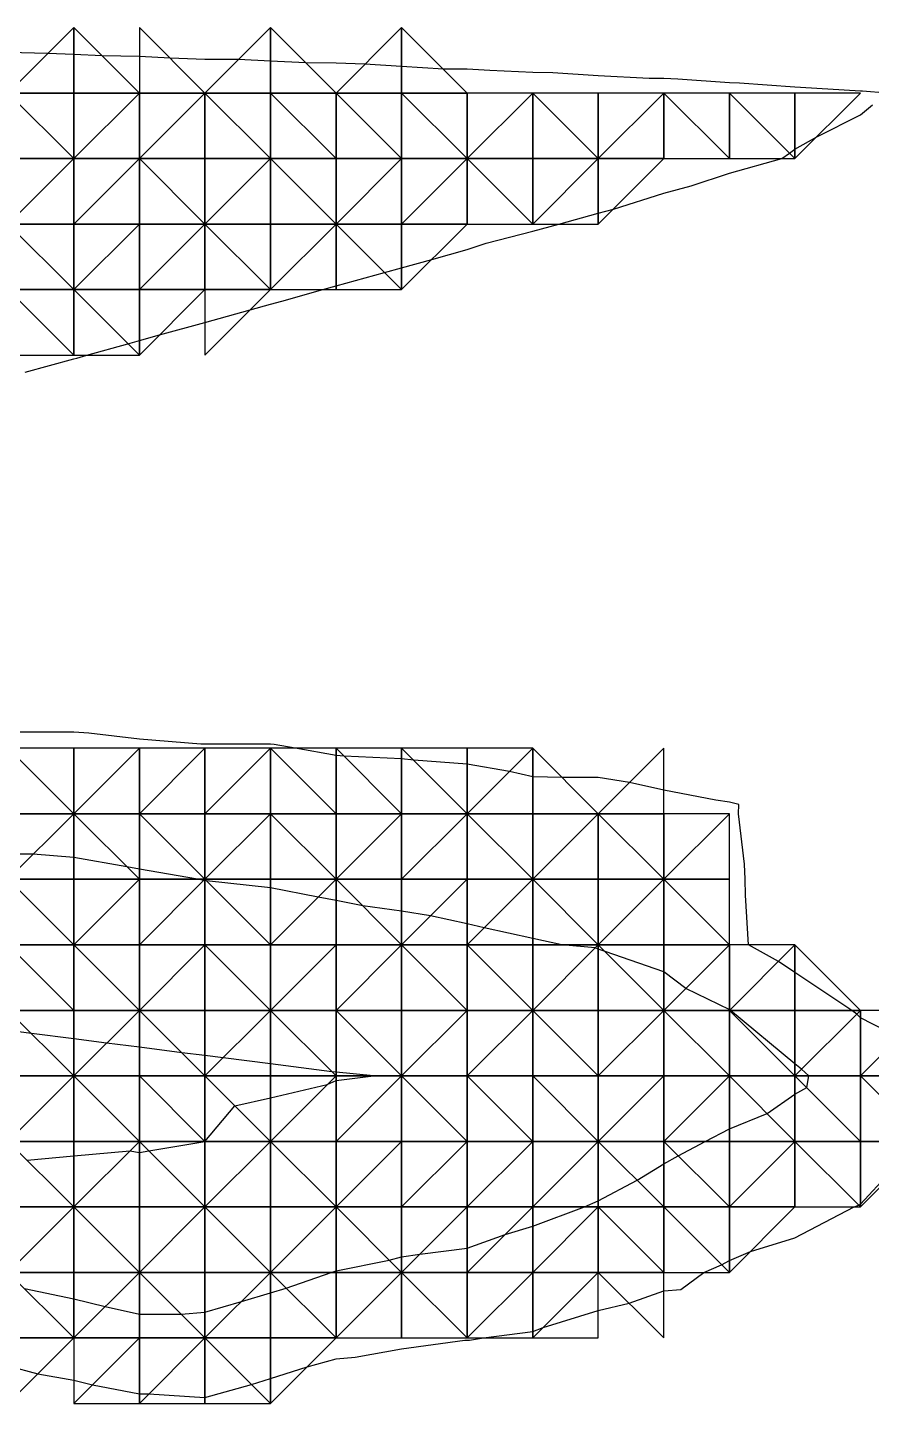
# Model space of a CAD drawing. Header units: metres. Extents: x 4732344 to 4732577, y 2266116 to 2266284.
# Drawn here: x 4732563.43 to 4732569.86, y 2266266.23 to 2266276.73 of the extents above; entities that cross this region are included whole.
import ezdxf

# ---------------------------------------------------------------- set-up
doc = ezdxf.new("R2010")
doc.units = ezdxf.units.M
doc.layers.add('TIN', color=5, linetype='Continuous')

msp = doc.modelspace()

# ---------------------------------------------------------------- linework, layer by layer
at = {"layer": 'lleno', "color": 3}
for points in [[(4732569.979, 2266276.235, 1328.456), (4732569.794, 2266276.25, 1328.458), (4732569.779, 2266276.25, 1328.458), (4732569.322, 2266276.278, 1328.462), (4732569.279, 2266276.28, 1328.462), (4732568.855, 2266276.311, 1328.466), (4732568.779, 2266276.314, 1328.467), (4732568.386, 2266276.342, 1328.47), (4732568.279, 2266276.345, 1328.471), (4732568.168, 2266276.346, 1328.472), (4732567.779, 2266276.367, 1328.475), (4732567.433, 2266276.389, 1328.478), (4732567.279, 2266276.391, 1328.48), (4732566.952, 2266276.408, 1328.483), (4732566.779, 2266276.416, 1328.484), (4732566.598, 2266276.416, 1328.486), (4732566.279, 2266276.438, 1328.489), (4732565.999, 2266276.455, 1328.491), (4732565.779, 2266276.462, 1328.492), (4732565.549, 2266276.465, 1328.493), (4732565.279, 2266276.477, 1328.496), (4732565.034, 2266276.49, 1328.498), (4732564.779, 2266276.49, 1328.5), (4732564.513, 2266276.501, 1328.503), (4732564.279, 2266276.513, 1328.504), (4732563.995, 2266276.519, 1328.507), (4732563.779, 2266276.528, 1328.509), (4732563.582, 2266276.538, 1328.511), (4732563.279, 2266276.544, 1328.514)], [(4732563.409, 2266274.105, 1328.45), (4732563.779, 2266274.207, 1328.45), (4732563.801, 2266274.213, 1328.45), (4732563.879, 2266274.235, 1328.45), (4732564.192, 2266274.322, 1328.45), (4732564.279, 2266274.346, 1328.45), (4732564.433, 2266274.389, 1328.45), (4732564.779, 2266274.485, 1328.45), (4732565.125, 2266274.581, 1328.45), (4732565.279, 2266274.624, 1328.45), (4732565.366, 2266274.648, 1328.45), (4732565.679, 2266274.735, 1328.45), (4732565.779, 2266274.763, 1328.45), (4732566.149, 2266274.865, 1328.45), (4732566.279, 2266274.902, 1328.45), (4732566.51, 2266274.966, 1328.45), (4732566.779, 2266275.041, 1328.45), (4732566.925, 2266275.089, 1328.45), (4732567.279, 2266275.182, 1328.45), (4732567.479, 2266275.235, 1328.45), (4732567.779, 2266275.318, 1328.45), (4732567.894, 2266275.35, 1328.45), (4732568.279, 2266275.472, 1328.45), (4732568.487, 2266275.527, 1328.45), (4732568.779, 2266275.624, 1328.451), (4732569.179, 2266275.735, 1328.451), (4732569.237, 2266275.777, 1328.452), (4732569.279, 2266275.806, 1328.452), (4732569.446, 2266275.902, 1328.454), (4732569.779, 2266276.068, 1328.457), (4732569.87, 2266276.144, 1328.458)], [(4732569.75, 2266269.206, 1328.663), (4732569.714, 2266269.235, 1328.662), (4732569.279, 2266269.525, 1328.646), (4732569.153, 2266269.609, 1328.639), (4732568.925, 2266269.735, 1328.632), (4732568.901, 2266270.113, 1328.603), (4732568.899, 2266270.235, 1328.593), (4732568.894, 2266270.35, 1328.584), (4732568.849, 2266270.735, 1328.555), (4732568.85, 2266270.806, 1328.549), (4732568.779, 2266270.823, 1328.549), (4732568.676, 2266270.838, 1328.55), (4732568.279, 2266270.916, 1328.551), (4732568.018, 2266270.974, 1328.551), (4732567.779, 2266271.011, 1328.552), (4732567.503, 2266271.011, 1328.557), (4732567.279, 2266271.017, 1328.56), (4732567.102, 2266271.058, 1328.558), (4732566.779, 2266271.113, 1328.557), (4732566.371, 2266271.143, 1328.558), (4732566.279, 2266271.154, 1328.558), (4732565.84, 2266271.174, 1328.561), (4732565.779, 2266271.179, 1328.561), (4732565.467, 2266271.235, 1328.562), (4732565.307, 2266271.263, 1328.563), (4732565.279, 2266271.266, 1328.563), (4732565.248, 2266271.266, 1328.564), (4732564.779, 2266271.266, 1328.572), (4732564.747, 2266271.267, 1328.573), (4732564.279, 2266271.304, 1328.577), (4732563.893, 2266271.349, 1328.577), (4732563.779, 2266271.358, 1328.578), (4732563.656, 2266271.358, 1328.579), (4732563.279, 2266271.358, 1328.583)], [(4732569.329, 2266268.785, 1328.795), (4732569.279, 2266268.827, 1328.795), (4732568.788, 2266269.235, 1328.774), (4732568.783, 2266269.239, 1328.774), (4732568.779, 2266269.241, 1328.774), (4732568.446, 2266269.402, 1328.767), (4732568.279, 2266269.53, 1328.76), (4732567.831, 2266269.683, 1328.756), (4732567.779, 2266269.703, 1328.756), (4732567.756, 2266269.712, 1328.755), (4732567.501, 2266269.735, 1328.758), (4732567.279, 2266269.784, 1328.758), (4732566.909, 2266269.865, 1328.759), (4732566.779, 2266269.894, 1328.759), (4732566.499, 2266269.955, 1328.758), (4732566.279, 2266269.991, 1328.757), (4732565.982, 2266270.032, 1328.757), (4732565.779, 2266270.072, 1328.756), (4732565.643, 2266270.099, 1328.756), (4732565.279, 2266270.17, 1328.757), (4732564.791, 2266270.223, 1328.761), (4732564.779, 2266270.225, 1328.761), (4732564.771, 2266270.227, 1328.761), (4732564.723, 2266270.235, 1328.761), (4732564.279, 2266270.313, 1328.762), (4732564.184, 2266270.33, 1328.763), (4732563.779, 2266270.402, 1328.764), (4732563.47, 2266270.426, 1328.765), (4732563.279, 2266270.426, 1328.767)], [(4732570.071, 2266269.027, 1328.67), (4732569.779, 2266269.179, 1328.665), (4732569.75, 2266269.206, 1328.663)], [(4732565.779, 2266268.763, 1329.055), (4732565.747, 2266268.767, 1329.056), (4732565.279, 2266268.827, 1329.066), (4732564.917, 2266268.872, 1329.074), (4732564.779, 2266268.89, 1329.075), (4732564.602, 2266268.912, 1329.076), (4732564.279, 2266268.953, 1329.078), (4732564.029, 2266268.985, 1329.08), (4732563.779, 2266269.017, 1329.082), (4732563.456, 2266269.058, 1329.085), (4732563.279, 2266269.08, 1329.086)], [(4732563.402, 2266267.112, 1328.85), (4732563.779, 2266267.034, 1328.841), (4732564.019, 2266266.975, 1328.834), (4732564.279, 2266266.916, 1328.826), (4732564.598, 2266266.916, 1328.819), (4732564.779, 2266266.932, 1328.815), (4732565.057, 2266267.013, 1328.812), (4732565.279, 2266267.079, 1328.809), (4732565.398, 2266267.116, 1328.808), (4732565.741, 2266267.235, 1328.804), (4732565.779, 2266267.248, 1328.804), (4732566.185, 2266267.329, 1328.808), (4732566.279, 2266267.355, 1328.81), (4732566.418, 2266267.374, 1328.812), (4732566.779, 2266267.421, 1328.817), (4732567.068, 2266267.524, 1328.824), (4732567.279, 2266267.587, 1328.827), (4732567.675, 2266267.735, 1328.82), (4732567.779, 2266267.782, 1328.818), (4732568.075, 2266267.939, 1328.814), (4732568.279, 2266268.065, 1328.81), (4732568.389, 2266268.125, 1328.808), (4732568.594, 2266268.235, 1328.805), (4732568.779, 2266268.331, 1328.802), (4732569.067, 2266268.447, 1328.797), (4732569.279, 2266268.595, 1328.797), (4732569.369, 2266268.645, 1328.796), (4732569.386, 2266268.735, 1328.795), (4732569.329, 2266268.785, 1328.795)], [(4732563.423, 2266268.091, 1329.078), (4732563.779, 2266268.124, 1329.073), (4732564.207, 2266268.163, 1329.066), (4732564.279, 2266268.149, 1329.065), (4732564.352, 2266268.162, 1329.064), (4732564.779, 2266268.235, 1329.058), (4732565.008, 2266268.506, 1329.062), (4732565.279, 2266268.568, 1329.059), (4732565.712, 2266268.668, 1329.054), (4732565.779, 2266268.7, 1329.053), (4732566.065, 2266268.735, 1329.053), (4732565.779, 2266268.763, 1329.055)], [(4732563.279, 2266266.523, 1328.734), (4732563.505, 2266266.461, 1328.728), (4732563.779, 2266266.412, 1328.72), (4732563.922, 2266266.378, 1328.715), (4732564.279, 2266266.308, 1328.705), (4732564.352, 2266266.308, 1328.703), (4732564.779, 2266266.28, 1328.693), (4732565.133, 2266266.381, 1328.689), (4732565.279, 2266266.426, 1328.687), (4732565.558, 2266266.514, 1328.684), (4732565.779, 2266266.575, 1328.681), (4732565.926, 2266266.588, 1328.68), (4732566.279, 2266266.652, 1328.686), (4732566.761, 2266266.717, 1328.693), (4732566.779, 2266266.717, 1328.693), (4732566.796, 2266266.718, 1328.694), (4732566.904, 2266266.735, 1328.695), (4732567.279, 2266266.784, 1328.701), (4732567.358, 2266266.814, 1328.703), (4732567.779, 2266266.944, 1328.711), (4732568.014, 2266267, 1328.711), (4732568.279, 2266267.095, 1328.707), (4732568.409, 2266267.105, 1328.705), (4732568.583, 2266267.235, 1328.702), (4732568.72, 2266267.294, 1328.7), (4732568.779, 2266267.327, 1328.699), (4732568.94, 2266267.396, 1328.696), (4732569.279, 2266267.498, 1328.693), (4732569.731, 2266267.735, 1328.693), (4732569.765, 2266267.749, 1328.693), (4732569.779, 2266267.756, 1328.693), (4732570.22, 2266268.235, 1328.686)]]:
    msp.add_polyline3d(points, dxfattribs=at)
at = {"layer": 'TIN', "color": 5}
for points in [[(4732563.279, 2266276.235, 0.163), (4732563.779, 2266276.235, 0.158), (4732563.779, 2266276.735, 0.059)], [(4732563.779, 2266276.735, 0.059), (4732563.779, 2266276.235, 0.158), (4732564.279, 2266276.235, 0.154)], [(4732564.279, 2266276.735, 0.057), (4732564.279, 2266276.235, 0.154), (4732564.779, 2266276.235, 0.149)], [(4732565.279, 2266276.235, 0.144), (4732565.279, 2266276.735, 0.053), (4732564.779, 2266276.235, 0.149)], [(4732565.279, 2266276.735, 0.053), (4732565.279, 2266276.235, 0.144), (4732565.779, 2266276.235, 0.14)], [(4732565.779, 2266276.235, 0.14), (4732566.279, 2266276.235, 0.135), (4732566.279, 2266276.735, 0.049)], [(4732566.279, 2266276.235, 0.135), (4732566.779, 2266276.235, 0.129), (4732566.279, 2266276.735, 0.049)], [(4732563.779, 2266275.735, 0.156), (4732563.779, 2266276.235, 0.158), (4732563.279, 2266276.235, 0.163)], [(4732563.279, 2266276.235, 0.163), (4732563.279, 2266275.735, 0.161), (4732563.779, 2266275.735, 0.156)], [(4732563.779, 2266275.735, 0.156), (4732564.279, 2266275.735, 0.151), (4732564.279, 2266276.235, 0.154)], [(4732564.279, 2266276.235, 0.154), (4732563.779, 2266276.235, 0.158), (4732563.779, 2266275.735, 0.156)], [(4732564.779, 2266276.235, 0.149), (4732564.279, 2266275.735, 0.151), (4732564.779, 2266275.735, 0.145)], [(4732564.779, 2266276.235, 0.149), (4732564.279, 2266276.235, 0.154), (4732564.279, 2266275.735, 0.151)], [(4732565.279, 2266275.735, 0.14), (4732565.279, 2266276.235, 0.144), (4732564.779, 2266276.235, 0.149)], [(4732564.779, 2266275.735, 0.145), (4732565.279, 2266275.735, 0.14), (4732564.779, 2266276.235, 0.149)], [(4732565.279, 2266276.235, 0.144), (4732565.279, 2266275.735, 0.14), (4732565.779, 2266275.735, 0.135)], [(4732565.779, 2266275.735, 0.135), (4732565.779, 2266276.235, 0.14), (4732565.279, 2266276.235, 0.144)], [(4732566.279, 2266275.735, 0.13), (4732565.779, 2266276.235, 0.14), (4732565.779, 2266275.735, 0.135)], [(4732566.279, 2266275.735, 0.13), (4732566.279, 2266276.235, 0.135), (4732565.779, 2266276.235, 0.14)], [(4732566.279, 2266276.235, 0.135), (4732566.279, 2266275.735, 0.13), (4732566.779, 2266275.735, 0.125)], [(4732566.779, 2266275.735, 0.125), (4732566.779, 2266276.235, 0.129), (4732566.279, 2266276.235, 0.135)], [(4732567.279, 2266275.735, 0.12), (4732567.279, 2266276.235, 0.125), (4732566.779, 2266275.735, 0.125)], [(4732567.279, 2266276.235, 0.125), (4732566.779, 2266276.235, 0.129), (4732566.779, 2266275.735, 0.125)], [(4732567.279, 2266275.735, 0.12), (4732567.779, 2266275.735, 0.115), (4732567.279, 2266276.235, 0.125)], [(4732567.279, 2266276.235, 0.125), (4732567.779, 2266275.735, 0.115), (4732567.779, 2266276.235, 0.12)], [(4732567.779, 2266276.235, 0.12), (4732567.779, 2266275.735, 0.115), (4732568.279, 2266276.235, 0.116)], [(4732567.779, 2266275.735, 0.115), (4732568.279, 2266275.735, 0.11), (4732568.279, 2266276.235, 0.116)], [(4732568.279, 2266276.235, 0.116), (4732568.279, 2266275.735, 0.11), (4732568.779, 2266275.735, 0.104)], [(4732568.779, 2266275.735, 0.104), (4732568.779, 2266276.235, 0.111), (4732568.279, 2266276.235, 0.116)], [(4732569.279, 2266276.235, 0.106), (4732568.779, 2266276.235, 0.111), (4732569.279, 2266275.735, 0.099)], [(4732569.279, 2266275.735, 0.099), (4732568.779, 2266276.235, 0.111), (4732568.779, 2266275.735, 0.104)], [(4732569.779, 2266276.235, 0.102), (4732569.279, 2266276.235, 0.106), (4732569.279, 2266275.735, 0.099)], [(4732563.279, 2266275.235, 0.143), (4732563.779, 2266275.235, 0.138), (4732563.779, 2266275.735, 0.156)], [(4732563.779, 2266275.735, 0.156), (4732563.279, 2266275.735, 0.161), (4732563.279, 2266275.235, 0.143)], [(4732563.779, 2266275.235, 0.138), (4732564.279, 2266275.235, 0.132), (4732564.279, 2266275.735, 0.151)], [(4732563.779, 2266275.735, 0.156), (4732563.779, 2266275.235, 0.138), (4732564.279, 2266275.735, 0.151)], [(4732564.779, 2266275.735, 0.145), (4732564.279, 2266275.735, 0.151), (4732564.779, 2266275.235, 0.127)], [(4732564.779, 2266275.235, 0.127), (4732564.279, 2266275.735, 0.151), (4732564.279, 2266275.235, 0.132)], [(4732565.279, 2266275.235, 0.122), (4732565.279, 2266275.735, 0.14), (4732564.779, 2266275.235, 0.127)], [(4732564.779, 2266275.235, 0.127), (4732565.279, 2266275.735, 0.14), (4732564.779, 2266275.735, 0.145)], [(4732565.779, 2266275.235, 0.117), (4732565.279, 2266275.735, 0.14), (4732565.279, 2266275.235, 0.122)], [(4732565.779, 2266275.735, 0.135), (4732565.279, 2266275.735, 0.14), (4732565.779, 2266275.235, 0.117)], [(4732565.779, 2266275.735, 0.135), (4732565.779, 2266275.235, 0.117), (4732566.279, 2266275.735, 0.13)], [(4732566.279, 2266275.735, 0.13), (4732565.779, 2266275.235, 0.117), (4732566.279, 2266275.235, 0.112)], [(4732566.779, 2266275.735, 0.125), (4732566.279, 2266275.235, 0.112), (4732566.779, 2266275.235, 0.107)], [(4732566.779, 2266275.735, 0.125), (4732566.279, 2266275.735, 0.13), (4732566.279, 2266275.235, 0.112)], [(4732566.779, 2266275.735, 0.125), (4732567.279, 2266275.235, 0.102), (4732567.279, 2266275.735, 0.12)], [(4732566.779, 2266275.735, 0.125), (4732566.779, 2266275.235, 0.107), (4732567.279, 2266275.235, 0.102)], [(4732567.779, 2266275.735, 0.115), (4732567.279, 2266275.235, 0.102), (4732567.779, 2266275.235, 0.097)], [(4732567.279, 2266275.735, 0.12), (4732567.279, 2266275.235, 0.102), (4732567.779, 2266275.735, 0.115)], [(4732568.279, 2266275.735, 0.11), (4732567.779, 2266275.735, 0.115), (4732567.779, 2266275.235, 0.097)], [(4732563.279, 2266275.235, 0.143), (4732563.779, 2266274.735, 0.119), (4732563.779, 2266275.235, 0.138)], [(4732563.279, 2266275.235, 0.143), (4732563.279, 2266274.735, 0.125), (4732563.779, 2266274.735, 0.119)], [(4732563.779, 2266275.235, 0.138), (4732563.779, 2266274.735, 0.119), (4732564.279, 2266275.235, 0.132)], [(4732564.279, 2266275.235, 0.132), (4732563.779, 2266274.735, 0.119), (4732564.279, 2266274.735, 0.114)], [(4732564.779, 2266275.235, 0.127), (4732564.279, 2266275.235, 0.132), (4732564.279, 2266274.735, 0.114)], [(4732564.279, 2266274.735, 0.114), (4732564.779, 2266274.735, 0.109), (4732564.779, 2266275.235, 0.127)], [(4732564.779, 2266274.735, 0.109), (4732565.279, 2266274.735, 0.104), (4732564.779, 2266275.235, 0.127)], [(4732564.779, 2266275.235, 0.127), (4732565.279, 2266274.735, 0.104), (4732565.279, 2266275.235, 0.122)], [(4732565.779, 2266275.235, 0.117), (4732565.279, 2266274.735, 0.104), (4732565.779, 2266274.735, 0.099)], [(4732565.279, 2266275.235, 0.122), (4732565.279, 2266274.735, 0.104), (4732565.779, 2266275.235, 0.117)], [(4732566.279, 2266274.735, 0.094), (4732565.779, 2266275.235, 0.117), (4732565.779, 2266274.735, 0.099)], [(4732566.279, 2266275.235, 0.112), (4732565.779, 2266275.235, 0.117), (4732566.279, 2266274.735, 0.094)], [(4732566.779, 2266275.235, 0.107), (4732566.279, 2266275.235, 0.112), (4732566.279, 2266274.735, 0.094)], [(4732563.279, 2266274.735, 0.125), (4732563.279, 2266274.235, 0.106), (4732563.779, 2266274.235, 0.101)], [(4732563.779, 2266274.235, 0.101), (4732563.779, 2266274.735, 0.119), (4732563.279, 2266274.735, 0.125)], [(4732564.279, 2266274.735, 0.114), (4732563.779, 2266274.735, 0.119), (4732564.279, 2266274.235, 0.096)], [(4732564.279, 2266274.235, 0.096), (4732563.779, 2266274.735, 0.119), (4732563.779, 2266274.235, 0.101)], [(4732564.279, 2266274.235, 0.096), (4732564.779, 2266274.735, 0.109), (4732564.279, 2266274.735, 0.114)], [(4732564.779, 2266274.235, 0.091), (4732565.279, 2266274.735, 0.104), (4732564.779, 2266274.735, 0.109)], [(4732563.779, 2266270.735, 0.166), (4732563.279, 2266271.235, 0.113), (4732563.279, 2266270.735, 0.166)], [(4732563.779, 2266270.735, 0.166), (4732563.779, 2266271.235, 0.113), (4732563.279, 2266271.235, 0.113)], [(4732563.779, 2266270.735, 0.166), (4732564.279, 2266270.735, 0.157), (4732564.279, 2266271.235, 0.107)], [(4732564.279, 2266271.235, 0.107), (4732563.779, 2266271.235, 0.113), (4732563.779, 2266270.735, 0.166)], [(4732564.779, 2266271.235, 0.103), (4732564.279, 2266270.735, 0.157), (4732564.779, 2266270.735, 0.151)], [(4732564.279, 2266271.235, 0.107), (4732564.279, 2266270.735, 0.157), (4732564.779, 2266271.235, 0.103)], [(4732564.779, 2266270.735, 0.151), (4732565.279, 2266270.735, 0.148), (4732565.279, 2266271.235, 0.103)], [(4732565.279, 2266271.235, 0.103), (4732564.779, 2266271.235, 0.103), (4732564.779, 2266270.735, 0.151)], [(4732565.779, 2266270.735, 0.14), (4732565.779, 2266271.235, 0.095), (4732565.279, 2266271.235, 0.103)], [(4732565.279, 2266271.235, 0.103), (4732565.279, 2266270.735, 0.148), (4732565.779, 2266270.735, 0.14)], [(4732565.779, 2266270.735, 0.14), (4732566.279, 2266270.735, 0.136), (4732565.779, 2266271.235, 0.095)], [(4732565.779, 2266271.235, 0.095), (4732566.279, 2266270.735, 0.136), (4732566.279, 2266271.235, 0.093)], [(4732566.779, 2266271.235, 0.09), (4732566.279, 2266271.235, 0.093), (4732566.779, 2266270.735, 0.131)], [(4732566.279, 2266271.235, 0.093), (4732566.279, 2266270.735, 0.136), (4732566.779, 2266270.735, 0.131)], [(4732566.779, 2266270.735, 0.131), (4732567.279, 2266270.735, 0.122), (4732567.279, 2266271.235, 0.083)], [(4732566.779, 2266270.735, 0.131), (4732567.279, 2266271.235, 0.083), (4732566.779, 2266271.235, 0.09)], [(4732567.279, 2266271.235, 0.083), (4732567.279, 2266270.735, 0.122), (4732567.779, 2266270.735, 0.121)], [(4732568.279, 2266270.735, 0.113), (4732568.279, 2266271.235, 0.077), (4732567.779, 2266270.735, 0.121)], [(4732563.779, 2266270.735, 0.166), (4732563.279, 2266270.235, 0.221), (4732563.779, 2266270.235, 0.217)], [(4732563.279, 2266270.735, 0.166), (4732563.279, 2266270.235, 0.221), (4732563.779, 2266270.735, 0.166)], [(4732563.779, 2266270.735, 0.166), (4732563.779, 2266270.235, 0.217), (4732564.279, 2266270.235, 0.208)], [(4732564.279, 2266270.235, 0.208), (4732564.279, 2266270.735, 0.157), (4732563.779, 2266270.735, 0.166)], [(4732564.779, 2266270.735, 0.151), (4732564.279, 2266270.735, 0.157), (4732564.779, 2266270.235, 0.199)], [(4732564.779, 2266270.235, 0.199), (4732564.279, 2266270.735, 0.157), (4732564.279, 2266270.235, 0.208)], [(4732564.779, 2266270.235, 0.199), (4732565.279, 2266270.735, 0.148), (4732564.779, 2266270.735, 0.151)], [(4732565.279, 2266270.235, 0.194), (4732565.279, 2266270.735, 0.148), (4732564.779, 2266270.235, 0.199)], [(4732565.779, 2266270.735, 0.14), (4732565.279, 2266270.735, 0.148), (4732565.779, 2266270.235, 0.185)], [(4732565.779, 2266270.235, 0.185), (4732565.279, 2266270.735, 0.148), (4732565.279, 2266270.235, 0.194)], [(4732565.779, 2266270.235, 0.185), (4732566.279, 2266270.735, 0.136), (4732565.779, 2266270.735, 0.14)], [(4732565.779, 2266270.235, 0.185), (4732566.279, 2266270.235, 0.179), (4732566.279, 2266270.735, 0.136)], [(4732566.779, 2266270.235, 0.172), (4732566.779, 2266270.735, 0.131), (4732566.279, 2266270.235, 0.179)], [(4732566.279, 2266270.235, 0.179), (4732566.779, 2266270.735, 0.131), (4732566.279, 2266270.735, 0.136)], [(4732567.279, 2266270.235, 0.163), (4732567.279, 2266270.735, 0.122), (4732566.779, 2266270.735, 0.131)], [(4732566.779, 2266270.735, 0.131), (4732566.779, 2266270.235, 0.172), (4732567.279, 2266270.235, 0.163)], [(4732567.279, 2266270.235, 0.163), (4732567.779, 2266270.235, 0.158), (4732567.779, 2266270.735, 0.121)], [(4732567.779, 2266270.735, 0.121), (4732567.279, 2266270.735, 0.122), (4732567.279, 2266270.235, 0.163)], [(4732567.779, 2266270.735, 0.121), (4732568.279, 2266270.235, 0.149), (4732568.279, 2266270.735, 0.113)], [(4732567.779, 2266270.235, 0.158), (4732568.279, 2266270.235, 0.149), (4732567.779, 2266270.735, 0.121)], [(4732568.279, 2266270.235, 0.149), (4732568.779, 2266270.235, 0.111), (4732568.779, 2266270.735, 0.106)], [(4732568.779, 2266270.735, 0.106), (4732568.279, 2266270.735, 0.113), (4732568.279, 2266270.235, 0.149)], [(4732563.779, 2266269.735, 0.267), (4732563.279, 2266270.235, 0.221), (4732563.279, 2266269.735, 0.276)], [(4732563.779, 2266270.235, 0.217), (4732563.279, 2266270.235, 0.221), (4732563.779, 2266269.735, 0.267)], [(4732564.279, 2266270.235, 0.208), (4732563.779, 2266270.235, 0.217), (4732563.779, 2266269.735, 0.267)], [(4732564.279, 2266269.735, 0.258), (4732564.279, 2266270.235, 0.208), (4732563.779, 2266269.735, 0.267)], [(4732564.779, 2266270.235, 0.199), (4732564.279, 2266270.235, 0.208), (4732564.279, 2266269.735, 0.258)], [(4732564.779, 2266270.235, 0.199), (4732564.279, 2266269.735, 0.258), (4732564.779, 2266269.735, 0.249)], [(4732565.279, 2266269.735, 0.24), (4732565.279, 2266270.235, 0.194), (4732564.779, 2266270.235, 0.199)], [(4732564.779, 2266269.735, 0.249), (4732565.279, 2266269.735, 0.24), (4732564.779, 2266270.235, 0.199)], [(4732565.779, 2266270.235, 0.185), (4732565.279, 2266270.235, 0.194), (4732565.279, 2266269.735, 0.24)], [(4732565.279, 2266269.735, 0.24), (4732565.779, 2266269.735, 0.231), (4732565.779, 2266270.235, 0.185)], [(4732565.779, 2266269.735, 0.231), (4732566.279, 2266269.735, 0.222), (4732565.779, 2266270.235, 0.185)], [(4732565.779, 2266270.235, 0.185), (4732566.279, 2266269.735, 0.222), (4732566.279, 2266270.235, 0.179)], [(4732566.279, 2266269.735, 0.222), (4732566.779, 2266269.735, 0.213), (4732566.779, 2266270.235, 0.172)], [(4732566.779, 2266270.235, 0.172), (4732566.279, 2266270.235, 0.179), (4732566.279, 2266269.735, 0.222)], [(4732566.779, 2266269.735, 0.213), (4732567.279, 2266269.735, 0.204), (4732567.279, 2266270.235, 0.163)], [(4732567.279, 2266270.235, 0.163), (4732566.779, 2266270.235, 0.172), (4732566.779, 2266269.735, 0.213)], [(4732567.279, 2266270.235, 0.163), (4732567.279, 2266269.735, 0.204), (4732567.779, 2266269.735, 0.195)], [(4732567.779, 2266269.735, 0.195), (4732567.779, 2266270.235, 0.158), (4732567.279, 2266270.235, 0.163)], [(4732567.779, 2266270.235, 0.158), (4732567.779, 2266269.735, 0.195), (4732568.279, 2266270.235, 0.149)], [(4732568.279, 2266270.235, 0.149), (4732567.779, 2266269.735, 0.195), (4732568.279, 2266269.735, 0.17)], [(4732568.279, 2266269.735, 0.17), (4732568.779, 2266269.735, 0.114), (4732568.279, 2266270.235, 0.149)], [(4732568.279, 2266270.235, 0.149), (4732568.779, 2266269.735, 0.114), (4732568.779, 2266270.235, 0.111)], [(4732563.779, 2266269.235, 0.369), (4732563.779, 2266269.735, 0.267), (4732563.279, 2266269.735, 0.276)], [(4732563.779, 2266269.235, 0.369), (4732563.279, 2266269.735, 0.276), (4732563.279, 2266269.235, 0.378)], [(4732564.279, 2266269.735, 0.258), (4732563.779, 2266269.735, 0.267), (4732564.279, 2266269.235, 0.36)], [(4732563.779, 2266269.735, 0.267), (4732563.779, 2266269.235, 0.369), (4732564.279, 2266269.235, 0.36)], [(4732564.279, 2266269.235, 0.36), (4732564.779, 2266269.235, 0.351), (4732564.779, 2266269.735, 0.249)], [(4732564.779, 2266269.735, 0.249), (4732564.279, 2266269.735, 0.258), (4732564.279, 2266269.235, 0.36)], [(4732565.279, 2266269.235, 0.342), (4732565.279, 2266269.735, 0.24), (4732564.779, 2266269.735, 0.249)], [(4732564.779, 2266269.735, 0.249), (4732564.779, 2266269.235, 0.351), (4732565.279, 2266269.235, 0.342)], [(4732565.779, 2266269.735, 0.231), (4732565.279, 2266269.235, 0.342), (4732565.779, 2266269.235, 0.333)], [(4732565.279, 2266269.735, 0.24), (4732565.279, 2266269.235, 0.342), (4732565.779, 2266269.735, 0.231)], [(4732566.279, 2266269.735, 0.222), (4732565.779, 2266269.235, 0.333), (4732566.279, 2266269.235, 0.324)], [(4732566.279, 2266269.735, 0.222), (4732565.779, 2266269.735, 0.231), (4732565.779, 2266269.235, 0.333)], [(4732566.279, 2266269.235, 0.324), (4732566.779, 2266269.235, 0.315), (4732566.279, 2266269.735, 0.222)], [(4732566.779, 2266269.235, 0.315), (4732566.779, 2266269.735, 0.213), (4732566.279, 2266269.735, 0.222)], [(4732566.779, 2266269.235, 0.315), (4732567.279, 2266269.235, 0.306), (4732566.779, 2266269.735, 0.213)], [(4732566.779, 2266269.735, 0.213), (4732567.279, 2266269.235, 0.306), (4732567.279, 2266269.735, 0.204)], [(4732567.779, 2266269.235, 0.273), (4732567.779, 2266269.735, 0.195), (4732567.279, 2266269.235, 0.306)], [(4732567.279, 2266269.235, 0.306), (4732567.779, 2266269.735, 0.195), (4732567.279, 2266269.735, 0.204)], [(4732567.779, 2266269.235, 0.273), (4732568.279, 2266269.235, 0.243), (4732567.779, 2266269.735, 0.195)], [(4732567.779, 2266269.735, 0.195), (4732568.279, 2266269.235, 0.243), (4732568.279, 2266269.735, 0.17)], [(4732568.779, 2266269.235, 0.201), (4732568.779, 2266269.735, 0.114), (4732568.279, 2266269.235, 0.243)], [(4732568.279, 2266269.235, 0.243), (4732568.779, 2266269.735, 0.114), (4732568.279, 2266269.735, 0.17)], [(4732569.279, 2266269.735, 0.066), (4732568.779, 2266269.235, 0.201), (4732569.279, 2266269.235, 0.147)], [(4732569.279, 2266269.735, 0.066), (4732568.779, 2266269.735, 0.114), (4732568.779, 2266269.235, 0.201)], [(4732569.279, 2266269.235, 0.147), (4732569.779, 2266269.235, 0.093), (4732569.279, 2266269.735, 0.066)], [(4732563.279, 2266269.235, 0.378), (4732563.279, 2266268.735, 0.449), (4732563.779, 2266268.735, 0.44)], [(4732563.779, 2266268.735, 0.44), (4732563.779, 2266269.235, 0.369), (4732563.279, 2266269.235, 0.378)], [(4732563.779, 2266269.235, 0.369), (4732563.779, 2266268.735, 0.44), (4732564.279, 2266269.235, 0.36)], [(4732564.279, 2266269.235, 0.36), (4732563.779, 2266268.735, 0.44), (4732564.279, 2266268.735, 0.431)], [(4732564.779, 2266268.735, 0.422), (4732564.779, 2266269.235, 0.351), (4732564.279, 2266269.235, 0.36)], [(4732564.279, 2266269.235, 0.36), (4732564.279, 2266268.735, 0.431), (4732564.779, 2266268.735, 0.422)], [(4732565.279, 2266269.235, 0.342), (4732564.779, 2266269.235, 0.351), (4732564.779, 2266268.735, 0.422)], [(4732564.779, 2266268.735, 0.422), (4732565.279, 2266268.735, 0.413), (4732565.279, 2266269.235, 0.342)], [(4732565.779, 2266268.735, 0.404), (4732565.779, 2266269.235, 0.333), (4732565.279, 2266269.235, 0.342)], [(4732565.279, 2266269.235, 0.342), (4732565.279, 2266268.735, 0.413), (4732565.779, 2266268.735, 0.404)], [(4732566.279, 2266268.735, 0.397), (4732565.779, 2266269.235, 0.333), (4732565.779, 2266268.735, 0.404)], [(4732566.279, 2266269.235, 0.324), (4732565.779, 2266269.235, 0.333), (4732566.279, 2266268.735, 0.397)], [(4732566.279, 2266269.235, 0.324), (4732566.279, 2266268.735, 0.397), (4732566.779, 2266269.235, 0.315)], [(4732566.279, 2266268.735, 0.397), (4732566.779, 2266268.735, 0.365), (4732566.779, 2266269.235, 0.315)], [(4732567.279, 2266269.235, 0.306), (4732566.779, 2266269.235, 0.315), (4732566.779, 2266268.735, 0.365)], [(4732567.279, 2266269.235, 0.306), (4732566.779, 2266268.735, 0.365), (4732567.279, 2266268.735, 0.332)], [(4732567.279, 2266269.235, 0.306), (4732567.779, 2266268.735, 0.3), (4732567.779, 2266269.235, 0.273)], [(4732567.279, 2266268.735, 0.332), (4732567.779, 2266268.735, 0.3), (4732567.279, 2266269.235, 0.306)], [(4732568.279, 2266268.735, 0.268), (4732568.279, 2266269.235, 0.243), (4732567.779, 2266268.735, 0.3)], [(4732567.779, 2266268.735, 0.3), (4732568.279, 2266269.235, 0.243), (4732567.779, 2266269.235, 0.273)], [(4732568.779, 2266268.735, 0.242), (4732568.779, 2266269.235, 0.201), (4732568.279, 2266269.235, 0.243)], [(4732568.279, 2266269.235, 0.243), (4732568.279, 2266268.735, 0.268), (4732568.779, 2266268.735, 0.242)], [(4732568.779, 2266269.235, 0.201), (4732569.279, 2266268.735, 0.212), (4732569.279, 2266269.235, 0.147)], [(4732568.779, 2266268.735, 0.242), (4732569.279, 2266268.735, 0.212), (4732568.779, 2266269.235, 0.201)], [(4732569.779, 2266269.235, 0.093), (4732569.279, 2266268.735, 0.212), (4732569.779, 2266268.735, 0.156)], [(4732569.279, 2266269.235, 0.147), (4732569.279, 2266268.735, 0.212), (4732569.779, 2266269.235, 0.093)], [(4732570.279, 2266269.235, 0.06), (4732569.779, 2266269.235, 0.093), (4732569.779, 2266268.735, 0.156)], [(4732569.779, 2266268.735, 0.156), (4732570.279, 2266268.735, 0.102), (4732570.279, 2266269.235, 0.06)], [(4732563.279, 2266268.235, 0.431), (4732563.779, 2266268.235, 0.422), (4732563.779, 2266268.735, 0.44)], [(4732563.779, 2266268.735, 0.44), (4732563.279, 2266268.735, 0.449), (4732563.279, 2266268.235, 0.431)], [(4732563.779, 2266268.235, 0.422), (4732564.279, 2266268.235, 0.413), (4732563.779, 2266268.735, 0.44)], [(4732564.279, 2266268.235, 0.413), (4732564.279, 2266268.735, 0.431), (4732563.779, 2266268.735, 0.44)], [(4732564.279, 2266268.735, 0.431), (4732564.779, 2266268.235, 0.4), (4732564.779, 2266268.735, 0.422)], [(4732564.279, 2266268.735, 0.431), (4732564.279, 2266268.235, 0.413), (4732564.779, 2266268.235, 0.4)], [(4732565.279, 2266268.235, 0.374), (4732565.279, 2266268.735, 0.413), (4732564.779, 2266268.735, 0.422)], [(4732564.779, 2266268.735, 0.422), (4732564.779, 2266268.235, 0.4), (4732565.279, 2266268.235, 0.374)], [(4732565.279, 2266268.235, 0.374), (4732565.779, 2266268.235, 0.347), (4732565.779, 2266268.735, 0.404)], [(4732565.779, 2266268.735, 0.404), (4732565.279, 2266268.735, 0.413), (4732565.279, 2266268.235, 0.374)], [(4732565.779, 2266268.235, 0.347), (4732566.279, 2266268.735, 0.397), (4732565.779, 2266268.735, 0.404)], [(4732566.279, 2266268.235, 0.326), (4732566.279, 2266268.735, 0.397), (4732565.779, 2266268.235, 0.347)], [(4732566.779, 2266268.235, 0.308), (4732566.279, 2266268.735, 0.397), (4732566.279, 2266268.235, 0.326)], [(4732566.779, 2266268.235, 0.308), (4732566.779, 2266268.735, 0.365), (4732566.279, 2266268.735, 0.397)], [(4732567.279, 2266268.735, 0.332), (4732566.779, 2266268.735, 0.365), (4732567.279, 2266268.235, 0.278)], [(4732566.779, 2266268.735, 0.365), (4732566.779, 2266268.235, 0.308), (4732567.279, 2266268.235, 0.278)], [(4732567.779, 2266268.235, 0.248), (4732567.779, 2266268.735, 0.3), (4732567.279, 2266268.735, 0.332)], [(4732567.279, 2266268.735, 0.332), (4732567.279, 2266268.235, 0.278), (4732567.779, 2266268.235, 0.248)], [(4732568.279, 2266268.735, 0.268), (4732567.779, 2266268.735, 0.3), (4732567.779, 2266268.235, 0.248)], [(4732567.779, 2266268.235, 0.248), (4732568.279, 2266268.235, 0.217), (4732568.279, 2266268.735, 0.268)], [(4732568.279, 2266268.235, 0.217), (4732568.779, 2266268.235, 0.19), (4732568.779, 2266268.735, 0.242)], [(4732568.779, 2266268.735, 0.242), (4732568.279, 2266268.735, 0.268), (4732568.279, 2266268.235, 0.217)], [(4732569.279, 2266268.235, 0.169), (4732569.279, 2266268.735, 0.212), (4732568.779, 2266268.735, 0.242)], [(4732568.779, 2266268.735, 0.242), (4732568.779, 2266268.235, 0.19), (4732569.279, 2266268.235, 0.169)], [(4732569.779, 2266268.735, 0.156), (4732569.279, 2266268.735, 0.212), (4732569.779, 2266268.235, 0.145)], [(4732569.279, 2266268.735, 0.212), (4732569.279, 2266268.235, 0.169), (4732569.779, 2266268.235, 0.145)], [(4732569.779, 2266268.735, 0.156), (4732569.779, 2266268.235, 0.145), (4732570.279, 2266268.235, 0.094)], [(4732570.279, 2266268.235, 0.094), (4732570.279, 2266268.735, 0.102), (4732569.779, 2266268.735, 0.156)], [(4732563.279, 2266268.235, 0.431), (4732563.279, 2266267.735, 0.331), (4732563.779, 2266267.735, 0.323)], [(4732563.779, 2266267.735, 0.323), (4732563.779, 2266268.235, 0.422), (4732563.279, 2266268.235, 0.431)], [(4732564.279, 2266267.735, 0.337), (4732564.279, 2266268.235, 0.413), (4732563.779, 2266267.735, 0.323)], [(4732563.779, 2266267.735, 0.323), (4732564.279, 2266268.235, 0.413), (4732563.779, 2266268.235, 0.422)], [(4732564.779, 2266267.735, 0.324), (4732564.279, 2266268.235, 0.413), (4732564.279, 2266267.735, 0.337)], [(4732564.779, 2266268.235, 0.4), (4732564.279, 2266268.235, 0.413), (4732564.779, 2266267.735, 0.324)], [(4732564.779, 2266267.735, 0.324), (4732565.279, 2266268.235, 0.374), (4732564.779, 2266268.235, 0.4)], [(4732565.279, 2266267.735, 0.3), (4732565.279, 2266268.235, 0.374), (4732564.779, 2266267.735, 0.324)], [(4732565.779, 2266268.235, 0.347), (4732565.279, 2266268.235, 0.374), (4732565.779, 2266267.735, 0.273)], [(4732565.779, 2266267.735, 0.273), (4732565.279, 2266268.235, 0.374), (4732565.279, 2266267.735, 0.3)], [(4732566.279, 2266268.235, 0.326), (4732565.779, 2266268.235, 0.347), (4732565.779, 2266267.735, 0.273)], [(4732565.779, 2266267.735, 0.273), (4732566.279, 2266267.735, 0.254), (4732566.279, 2266268.235, 0.326)], [(4732566.279, 2266267.735, 0.254), (4732566.779, 2266268.235, 0.308), (4732566.279, 2266268.235, 0.326)], [(4732566.779, 2266267.735, 0.244), (4732566.779, 2266268.235, 0.308), (4732566.279, 2266267.735, 0.254)], [(4732567.279, 2266268.235, 0.278), (4732566.779, 2266268.235, 0.308), (4732566.779, 2266267.735, 0.244)], [(4732566.779, 2266267.735, 0.244), (4732567.279, 2266267.735, 0.219), (4732567.279, 2266268.235, 0.278)], [(4732567.779, 2266268.235, 0.248), (4732567.279, 2266268.235, 0.278), (4732567.279, 2266267.735, 0.219)], [(4732567.279, 2266267.735, 0.219), (4732567.779, 2266267.735, 0.195), (4732567.779, 2266268.235, 0.248)], [(4732568.279, 2266267.735, 0.167), (4732568.279, 2266268.235, 0.217), (4732567.779, 2266268.235, 0.248)], [(4732567.779, 2266268.235, 0.248), (4732567.779, 2266267.735, 0.195), (4732568.279, 2266267.735, 0.167)], [(4732568.279, 2266268.235, 0.217), (4732568.779, 2266267.735, 0.14), (4732568.779, 2266268.235, 0.19)], [(4732568.279, 2266268.235, 0.217), (4732568.279, 2266267.735, 0.167), (4732568.779, 2266267.735, 0.14)], [(4732568.779, 2266267.735, 0.14), (4732569.279, 2266268.235, 0.169), (4732568.779, 2266268.235, 0.19)], [(4732569.279, 2266267.735, 0.119), (4732569.279, 2266268.235, 0.169), (4732568.779, 2266267.735, 0.14)], [(4732569.779, 2266267.735, 0.098), (4732569.279, 2266268.235, 0.169), (4732569.279, 2266267.735, 0.119)], [(4732569.779, 2266267.735, 0.098), (4732569.779, 2266268.235, 0.145), (4732569.279, 2266268.235, 0.169)], [(4732569.779, 2266267.735, 0.098), (4732570.279, 2266268.235, 0.094), (4732569.779, 2266268.235, 0.145)], [(4732563.779, 2266267.235, 0.233), (4732563.779, 2266267.735, 0.323), (4732563.279, 2266267.235, 0.216)], [(4732563.279, 2266267.235, 0.216), (4732563.779, 2266267.735, 0.323), (4732563.279, 2266267.735, 0.331)], [(4732564.279, 2266267.735, 0.337), (4732563.779, 2266267.735, 0.323), (4732564.279, 2266267.235, 0.253)], [(4732564.279, 2266267.235, 0.253), (4732563.779, 2266267.735, 0.323), (4732563.779, 2266267.235, 0.233)], [(4732564.779, 2266267.235, 0.246), (4732564.779, 2266267.735, 0.324), (4732564.279, 2266267.235, 0.253)], [(4732564.279, 2266267.235, 0.253), (4732564.779, 2266267.735, 0.324), (4732564.279, 2266267.735, 0.337)], [(4732565.279, 2266267.735, 0.3), (4732564.779, 2266267.735, 0.324), (4732565.279, 2266267.235, 0.224)], [(4732565.279, 2266267.235, 0.224), (4732564.779, 2266267.735, 0.324), (4732564.779, 2266267.235, 0.246)], [(4732565.279, 2266267.735, 0.3), (4732565.279, 2266267.235, 0.224), (4732565.779, 2266267.735, 0.273)], [(4732565.779, 2266267.735, 0.273), (4732565.279, 2266267.235, 0.224), (4732565.779, 2266267.235, 0.198)], [(4732566.279, 2266267.735, 0.254), (4732565.779, 2266267.735, 0.273), (4732566.279, 2266267.235, 0.183)], [(4732566.279, 2266267.235, 0.183), (4732565.779, 2266267.735, 0.273), (4732565.779, 2266267.235, 0.198)], [(4732566.779, 2266267.735, 0.244), (4732566.279, 2266267.735, 0.254), (4732566.279, 2266267.235, 0.183)], [(4732566.279, 2266267.235, 0.183), (4732566.779, 2266267.235, 0.174), (4732566.779, 2266267.735, 0.244)], [(4732566.779, 2266267.735, 0.244), (4732566.779, 2266267.235, 0.174), (4732567.279, 2266267.735, 0.219)], [(4732566.779, 2266267.235, 0.174), (4732567.279, 2266267.235, 0.155), (4732567.279, 2266267.735, 0.219)], [(4732567.279, 2266267.235, 0.155), (4732567.779, 2266267.235, 0.132), (4732567.779, 2266267.735, 0.195)], [(4732567.779, 2266267.735, 0.195), (4732567.279, 2266267.735, 0.219), (4732567.279, 2266267.235, 0.155)], [(4732568.279, 2266267.235, 0.114), (4732568.279, 2266267.735, 0.167), (4732567.779, 2266267.735, 0.195)], [(4732567.779, 2266267.735, 0.195), (4732567.779, 2266267.235, 0.132), (4732568.279, 2266267.235, 0.114)], [(4732568.779, 2266267.735, 0.14), (4732568.279, 2266267.735, 0.167), (4732568.779, 2266267.235, 0.091)], [(4732568.779, 2266267.235, 0.091), (4732568.279, 2266267.735, 0.167), (4732568.279, 2266267.235, 0.114)], [(4732569.279, 2266267.735, 0.119), (4732568.779, 2266267.735, 0.14), (4732568.779, 2266267.235, 0.091)], [(4732563.279, 2266267.235, 0.216), (4732563.279, 2266266.735, 0.131), (4732563.779, 2266266.735, 0.151)], [(4732563.779, 2266266.735, 0.151), (4732563.779, 2266267.235, 0.233), (4732563.279, 2266267.235, 0.216)], [(4732563.779, 2266266.735, 0.151), (4732564.279, 2266266.735, 0.17), (4732564.279, 2266267.235, 0.253)], [(4732564.279, 2266267.235, 0.253), (4732563.779, 2266267.235, 0.233), (4732563.779, 2266266.735, 0.151)], [(4732564.779, 2266266.735, 0.17), (4732564.279, 2266267.235, 0.253), (4732564.279, 2266266.735, 0.17)], [(4732564.779, 2266267.235, 0.246), (4732564.279, 2266267.235, 0.253), (4732564.779, 2266266.735, 0.17)], [(4732565.279, 2266266.735, 0.147), (4732565.279, 2266267.235, 0.224), (4732564.779, 2266266.735, 0.17)], [(4732564.779, 2266266.735, 0.17), (4732565.279, 2266267.235, 0.224), (4732564.779, 2266267.235, 0.246)], [(4732565.279, 2266266.735, 0.147), (4732565.779, 2266266.735, 0.123), (4732565.279, 2266267.235, 0.224)], [(4732565.279, 2266267.235, 0.224), (4732565.779, 2266266.735, 0.123), (4732565.779, 2266267.235, 0.198)], [(4732565.779, 2266267.235, 0.198), (4732565.779, 2266266.735, 0.123), (4732566.279, 2266267.235, 0.183)], [(4732566.279, 2266267.235, 0.183), (4732565.779, 2266266.735, 0.123), (4732566.279, 2266266.735, 0.111)], [(4732566.279, 2266267.235, 0.183), (4732566.779, 2266266.735, 0.102), (4732566.779, 2266267.235, 0.174)], [(4732566.279, 2266266.735, 0.111), (4732566.779, 2266266.735, 0.102), (4732566.279, 2266267.235, 0.183)], [(4732567.279, 2266267.235, 0.155), (4732566.779, 2266266.735, 0.102), (4732567.279, 2266266.735, 0.094)], [(4732566.779, 2266267.235, 0.174), (4732566.779, 2266266.735, 0.102), (4732567.279, 2266267.235, 0.155)], [(4732567.279, 2266266.735, 0.094), (4732567.779, 2266266.735, 0.077), (4732567.779, 2266267.235, 0.132)], [(4732567.779, 2266267.235, 0.132), (4732567.279, 2266267.235, 0.155), (4732567.279, 2266266.735, 0.094)], [(4732568.279, 2266267.235, 0.114), (4732567.779, 2266267.235, 0.132), (4732568.279, 2266266.735, 0.064)], [(4732563.779, 2266266.735, 0.151), (4732563.279, 2266266.735, 0.131), (4732563.279, 2266266.235, 0.058)], [(4732563.779, 2266266.735, 0.151), (4732563.779, 2266266.235, 0.072), (4732564.279, 2266266.735, 0.17)], [(4732564.279, 2266266.735, 0.17), (4732563.779, 2266266.235, 0.072), (4732564.279, 2266266.235, 0.088)], [(4732564.779, 2266266.735, 0.17), (4732564.279, 2266266.735, 0.17), (4732564.279, 2266266.235, 0.088)], [(4732564.279, 2266266.235, 0.088), (4732564.779, 2266266.235, 0.093), (4732564.779, 2266266.735, 0.17)], [(4732564.779, 2266266.735, 0.17), (4732565.279, 2266266.235, 0.071), (4732565.279, 2266266.735, 0.147)], [(4732564.779, 2266266.735, 0.17), (4732564.779, 2266266.235, 0.093), (4732565.279, 2266266.235, 0.071)], [(4732565.279, 2266266.735, 0.147), (4732565.279, 2266266.235, 0.071), (4732565.779, 2266266.735, 0.123)]]:
    msp.add_3dface(points, dxfattribs=at)

doc.saveas('drawing.dxf')
